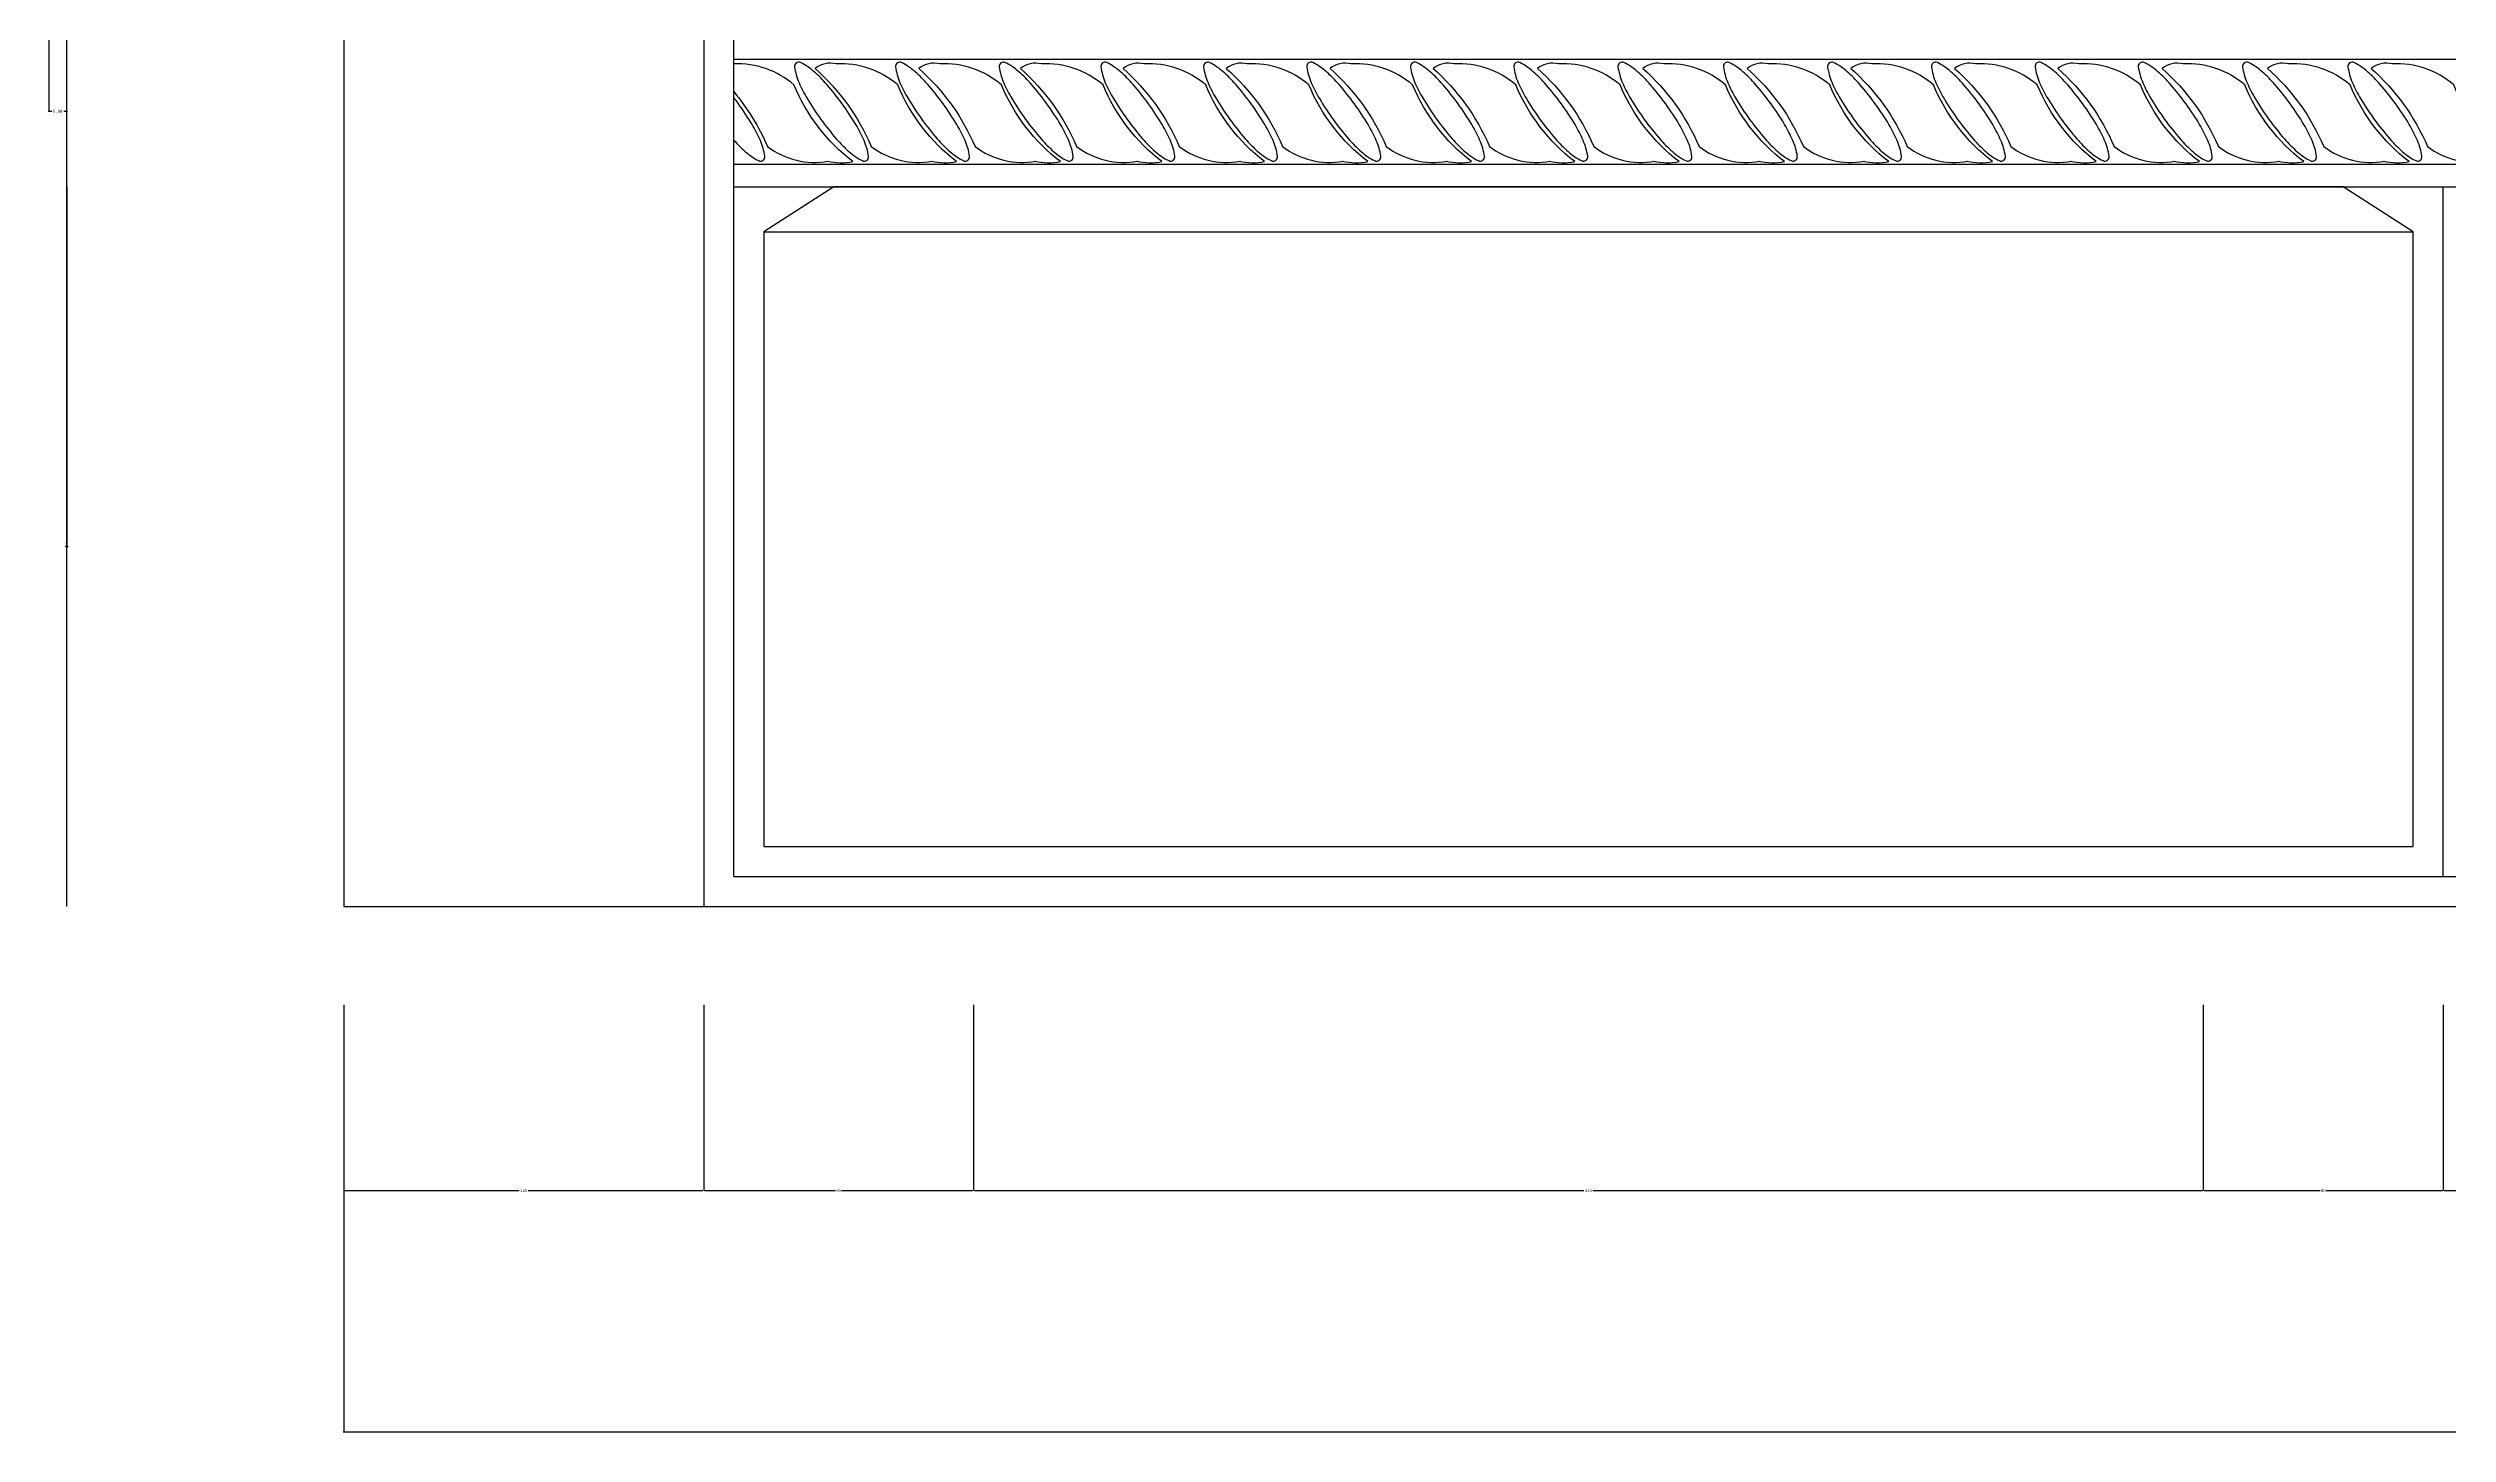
# Model space of a CAD drawing. Header units: metres. Extents: x 394 to 3676, y 649 to 5271.
# Drawn here: x 550 to 1350, y 1830 to 2292 of the extents above; entities that cross this region are included whole.
import ezdxf

# ---------------------------------------------------------------- set-up
doc = ezdxf.new("R2010")
doc.units = ezdxf.units.M
for name, color, linetype in [('3', 3, 'Continuous'), ('4', 4, 'Continuous'), ('7', 7, 'Continuous'), ('BH', 3, 'Continuous'), ('DIM', 3, 'Continuous')]:
    doc.layers.add(name, color=color, linetype=linetype)
doc.dimstyles.get("Standard").update_dxf_attribs({"dimtxt": 2.5, "dimasz": 2.5, "dimexe": 1.25, "dimexo": 0.625, "dimtad": 1, "dimcen": 2.5, "dimazin": 3, "dimtfac": 1, "dimtmove": 0, "dimatfit": 3})

# ---------------------------------------------------------------- blocks, each defined once
blk = doc.blocks.new('*D18')
for p, q in [((550.14, 5104.64), (550.14, 3555.08)), ((550.39, 3555.08), (551.13, 3555.08)), ((555.13, 3555.08), (555.87, 3555.08)), ((556.12, 2005.52), (556.12, 3555.08))]:
    blk.add_line(p, q)
at = {"layer": 'Defpoints'}
for p in [(550.14, 5104.64), (550.14, 3555.08), (556.12, 2005.52)]:
    blk.add_point(p, dxfattribs=at)
at = {"layer": 'DIM', "insert": (553.13, 3555.08), "char_height": 1, "attachment_point": 5}
blk.add_mtext('3100', dxfattribs=at)
blk = doc.blocks.new('*D19')
for p, q in [((858.51, 1972.72), (858.51, 1910.83)), ((1268.51, 1972.72), (1268.51, 1910.83)), ((858.76, 1910.83), (1062.01, 1910.83)), ((1065.01, 1910.83), (1268.26, 1910.83))]:
    blk.add_line(p, q)
at = {"layer": 'Defpoints'}
for p in [(858.51, 1972.72), (1268.51, 1972.72), (858.51, 1910.83)]:
    blk.add_point(p, dxfattribs=at)
at = {"layer": 'DIM', "insert": (1063.51, 1910.83), "char_height": 1, "attachment_point": 5}
blk.add_mtext('410', dxfattribs=at)
blk = doc.blocks.new('*D21')
for p, q in [((648.51, 1972.72), (648.51, 1830.35)), ((2088.51, 1972.72), (2088.51, 1830.35)), ((1366.51, 1830.35), (648.26, 1830.35)), ((2088.76, 1830.35), (1370.51, 1830.35))]:
    blk.add_line(p, q)
at = {"layer": 'Defpoints'}
for p in [(648.51, 1972.72), (2088.51, 1972.72), (2088.51, 1830.35)]:
    blk.add_point(p, dxfattribs=at)
at = {"layer": 'DIM', "insert": (1368.51, 1830.35), "char_height": 1, "attachment_point": 5}
blk.add_mtext('1440', dxfattribs=at)
blk = doc.blocks.new('*D23')
for p, q in [((550.14, 2295.58), (550.14, 2270.58)), ((551.13, 2270.58), (549.89, 2270.58)), ((556.37, 2270.58), (555.13, 2270.58)), ((556.12, 2245.58), (556.12, 2270.58))]:
    blk.add_line(p, q)
at = {"layer": 'Defpoints'}
for p in [(550.14, 2295.58), (556.12, 2270.58), (556.12, 2245.58)]:
    blk.add_point(p, dxfattribs=at)
at = {"layer": 'DIM', "insert": (553.13, 2270.58), "char_height": 1, "attachment_point": 5}
blk.add_mtext('5,98', dxfattribs=at)
blk = doc.blocks.new('*D24')
for p, q in [((556.12, 2245.58), (556.12, 2125.55)), ((555.87, 2125.55), (555.62, 2125.55)), ((556.12, 2005.52), (556.12, 2125.55)), ((556.12, 2125.55), (556.12, 2125.55)), ((556.37, 2125.55), (556.62, 2125.55))]:
    blk.add_line(p, q)
at = {"layer": 'Defpoints'}
for p in [(556.12, 2245.58), (556.12, 2125.55), (556.12, 2005.52)]:
    blk.add_point(p, dxfattribs=at)
at = {"layer": 'DIM', "insert": (556.12, 2126.675), "char_height": 1, "attachment_point": 5}
blk.add_mtext('0', dxfattribs=at)
blk = doc.blocks.new('*D25')
for p, q in [((648.51, 1972.72), (648.51, 1910.83)), ((768.51, 1972.72), (768.51, 1910.83)), ((648.76, 1910.83), (707.01, 1910.83)), ((710.01, 1910.83), (768.26, 1910.83))]:
    blk.add_line(p, q)
at = {"layer": 'Defpoints'}
for p in [(648.51, 1972.72), (768.51, 1972.72), (648.51, 1910.83)]:
    blk.add_point(p, dxfattribs=at)
at = {"layer": 'DIM', "insert": (708.51, 1910.83), "char_height": 1, "attachment_point": 5}
blk.add_mtext('120', dxfattribs=at)
blk = doc.blocks.new('*D26')
for p, q in [((768.51, 1972.72), (768.51, 1910.83)), ((858.51, 1972.72), (858.51, 1910.83)), ((768.76, 1910.83), (812.51, 1910.83)), ((814.51, 1910.83), (858.26, 1910.83))]:
    blk.add_line(p, q)
at = {"layer": 'Defpoints'}
for p in [(768.51, 1972.72), (858.51, 1972.72), (768.51, 1910.83)]:
    blk.add_point(p, dxfattribs=at)
at = {"layer": 'DIM', "insert": (813.51, 1910.83), "char_height": 1, "attachment_point": 5}
blk.add_mtext('90', dxfattribs=at)
blk = doc.blocks.new('*D31')
for p, q in [((1348.51, 1972.72), (1348.51, 1910.83)), ((1388.51, 1972.72), (1388.51, 1910.83)), ((1348.76, 1910.83), (1367.51, 1910.83)), ((1369.51, 1910.83), (1388.26, 1910.83))]:
    blk.add_line(p, q)
at = {"layer": 'Defpoints'}
for p in [(1348.51, 1972.72), (1388.51, 1972.72), (1348.51, 1910.83)]:
    blk.add_point(p, dxfattribs=at)
at = {"layer": 'DIM', "insert": (1368.51, 1910.83), "char_height": 1, "attachment_point": 5}
blk.add_mtext('40', dxfattribs=at)
blk = doc.blocks.new('*D32')
for p, q in [((1268.51, 1972.72), (1268.51, 1910.83)), ((1348.51, 1972.72), (1348.51, 1910.83)), ((1268.76, 1910.83), (1307.51, 1910.83)), ((1309.51, 1910.83), (1348.26, 1910.83))]:
    blk.add_line(p, q)
at = {"layer": 'Defpoints'}
for p in [(1268.51, 1972.72), (1348.51, 1972.72), (1268.51, 1910.83)]:
    blk.add_point(p, dxfattribs=at)
at = {"layer": 'DIM', "insert": (1308.51, 1910.83), "char_height": 1, "attachment_point": 5}
blk.add_mtext('80', dxfattribs=at)

msp = doc.modelspace()

# ---------------------------------------------------------------- linework, layer by layer
at = {"layer": '3'}
for p, q in [((778.51, 2015.52), (778.51, 4255.52)), ((788.51, 2230.52), (1338.51, 2230.52)), ((778.51, 2015.52), (1958.51, 2015.52))]:
    msp.add_line(p, q, dxfattribs=at)
at = {"layer": '4'}
msp.add_lwpolyline([(648.51, 2005.52), (2088.51, 2005.52), (2088.51, 4969.23, 0.19), (648.51, 4969.23), (648.51, 2005.52)], format="xyb", close=True, dxfattribs=at)
msp.add_lwpolyline([(1968.51, 2005.52), (1968.51, 4885.52, 0.17), (768.51, 4885.52), (768.51, 2005.52)], format="xyb", dxfattribs=at)
at = {"layer": '7'}
for p, q in [((778.51, 2245.52), (1958.51, 2245.52)), ((1348.51, 2015.52), (1348.51, 2245.52))]:
    msp.add_line(p, q, dxfattribs=at)
msp.add_lwpolyline([(811.89, 2245.52), (788.51, 2230.52), (788.51, 2025.52), (1338.51, 2025.52), (1338.51, 2230.52), (1315.14, 2245.52)], close=True, dxfattribs=at)
at = {"layer": 'BH'}
for p, q in [((778.51, 2288.02), (1958.51, 2288.02)), ((1344.49, 2288.02), (1348.86, 2288.02)), ((778.51, 2253.05), (1356.01, 2253.05))]:
    msp.add_line(p, q, dxfattribs=at)
for points in [[(809.77, 2254.03, 0.1), (818.26, 2253.88, -0.13), (798.6, 2279.49, 0.19), (778.51, 2286.51, 0.19)], [(844.36, 2254.03, 0.1), (852.85, 2253.88, -0.13), (833.19, 2279.49, 0.19), (812.63, 2286.48, 0.23), (805.63, 2284.99, -0.11), (824.4, 2258.94, 0.21), (844.65, 2254.03)], [(878.95, 2254.03, 0.1), (887.44, 2253.88, -0.13), (867.78, 2279.49, 0.19), (847.22, 2286.48, 0.23), (840.22, 2284.99, -0.11), (858.99, 2258.94, 0.21), (879.24, 2254.03)], [(912.82, 2254.03, 0.1), (921.31, 2253.88, -0.13), (901.65, 2279.49, 0.19), (881.1, 2286.48, 0.23), (874.1, 2284.99, -0.11), (892.86, 2258.94, 0.21), (913.12, 2254.03)], [(947.05, 2254.03, 0.1), (955.54, 2253.88, -0.13), (935.88, 2279.49, 0.19), (915.33, 2286.48, 0.23), (908.33, 2284.99, -0.11), (927.09, 2258.94, 0.21), (947.35, 2254.03)], [(981.46, 2254.03, 0.1), (989.95, 2253.88, -0.13), (970.29, 2279.49, 0.19), (949.74, 2286.48, 0.23), (942.74, 2284.99, -0.11), (961.51, 2258.94, 0.21), (981.76, 2254.03)], [(1016.05, 2254.03, 0.1), (1024.54, 2253.88, -0.13), (1004.88, 2279.49, 0.19), (984.33, 2286.48, 0.23), (977.33, 2284.99, -0.11), (996.1, 2258.94, 0.21), (1016.35, 2254.03)], [(1050.46, 2254.03, 0.1), (1058.95, 2253.88, -0.13), (1039.29, 2279.49, 0.19), (1018.74, 2286.48, 0.23), (1011.74, 2284.99, -0.11), (1030.51, 2258.94, 0.21), (1050.76, 2254.03)], [(1085.23, 2254.03, 0.1), (1093.72, 2253.88, -0.13), (1074.06, 2279.49, 0.19), (1053.51, 2286.48, 0.23), (1046.51, 2284.99, -0.11), (1065.28, 2258.94, 0.21), (1085.53, 2254.03)], [(1120.36, 2254.03, 0.1), (1128.85, 2253.88, -0.13), (1109.19, 2279.49, 0.19), (1088.64, 2286.48, 0.23), (1081.64, 2284.99, -0.11), (1100.4, 2258.94, 0.21), (1120.66, 2254.03)], [(1155.13, 2254.03, 0.1), (1163.62, 2253.88, -0.13), (1143.96, 2279.49, 0.19), (1123.41, 2286.48, 0.23), (1116.41, 2284.99, -0.11), (1135.17, 2258.94, 0.21), (1155.43, 2254.03)], [(1189.72, 2254.03, 0.1), (1198.21, 2253.88, -0.13), (1178.55, 2279.49, 0.19), (1158, 2286.48, 0.23), (1151, 2284.99, -0.11), (1169.76, 2258.94, 0.21), (1190.02, 2254.03)], [(1224.31, 2254.03, 0.1), (1232.8, 2253.88, -0.13), (1213.14, 2279.49, 0.19), (1192.59, 2286.48, 0.23), (1185.59, 2284.99, -0.11), (1204.35, 2258.94, 0.21), (1224.61, 2254.03)], [(1258.72, 2254.03, 0.1), (1267.21, 2253.88, -0.13), (1247.55, 2279.49, 0.19), (1227, 2286.48, 0.23), (1220, 2284.99, -0.11), (1238.77, 2258.94, 0.21), (1259.02, 2254.03)], [(1293.49, 2254.03, 0.1), (1301.98, 2253.88, -0.13), (1282.32, 2279.49, 0.19), (1261.77, 2286.48, 0.23), (1254.77, 2284.99, -0.11), (1273.54, 2258.94, 0.21), (1293.79, 2254.03)], [(1328.62, 2254.03, 0.1), (1337.11, 2253.88, -0.13), (1317.45, 2279.49, 0.19), (1296.9, 2286.48, 0.23), (1289.9, 2284.99, -0.11), (1308.66, 2258.94, 0.21), (1328.92, 2254.03)], [(1363.21, 2254.03, 0.1), (1371.7, 2253.88, -0.13), (1352.04, 2279.49, 0.19), (1331.49, 2286.48, 0.23), (1324.49, 2284.99, -0.11), (1343.25, 2258.94, 0.21), (1363.51, 2254.03)], [(778.51, 2277.25, -0.07), (789.81, 2258.94, 0.21), (810.06, 2254.03)], [(778.51, 2261.08, 0.03), (782.35, 2257.25, 0.07), (786.89, 2254.21, 0.28), (788.32, 2254.33, 0.28), (788.88, 2255.65, 0.07), (787.4, 2260.91, 0.03), (784.67, 2266.23, 0.02), (780.12, 2273.14, 0.01), (778.51, 2275.29, 0.01)]]:
    msp.add_lwpolyline(points, format="xyb", dxfattribs=at)
for points in [[(822.91, 2254.33, 0.28), (823.47, 2255.65, 0.07), (821.99, 2260.91, 0.03), (819.26, 2266.23, 0.02), (814.71, 2273.14, 0.02), (809.56, 2279.61, 0.03), (805.35, 2283.86, 0.07), (800.81, 2286.9, 0.28), (799.38, 2286.78, 0.28), (798.82, 2285.46, 0.07), (800.3, 2280.2, 0.03), (803.03, 2274.88, 0.02), (807.58, 2267.97, 0.02), (812.73, 2261.5, 0.03), (816.94, 2257.25, 0.07), (821.48, 2254.21, 0.28)], [(856.57, 2254.33, 0.28), (857.13, 2255.65, 0.07), (855.65, 2260.91, 0.03), (852.92, 2266.23, 0.02), (848.37, 2273.14, 0.02), (843.22, 2279.61, 0.03), (839.01, 2283.86, 0.07), (834.47, 2286.9, 0.28), (833.04, 2286.78, 0.28), (832.48, 2285.46, 0.07), (833.96, 2280.2, 0.03), (836.69, 2274.88, 0.02), (841.23, 2267.97, 0.02), (846.39, 2261.5, 0.03), (850.6, 2257.25, 0.07), (855.14, 2254.21, 0.28)], [(891.16, 2254.33, 0.28), (891.72, 2255.65, 0.07), (890.24, 2260.91, 0.03), (887.51, 2266.23, 0.02), (882.96, 2273.14, 0.02), (877.81, 2279.61, 0.03), (873.6, 2283.86, 0.07), (869.06, 2286.9, 0.28), (867.63, 2286.78, 0.28), (867.07, 2285.46, 0.07), (868.55, 2280.2, 0.03), (871.28, 2274.88, 0.02), (875.82, 2267.97, 0.02), (880.98, 2261.5, 0.03), (885.19, 2257.25, 0.07), (889.73, 2254.21, 0.28)], [(925.03, 2254.33, 0.28), (925.6, 2255.65, 0.07), (924.11, 2260.91, 0.03), (921.38, 2266.23, 0.02), (916.84, 2273.14, 0.02), (911.68, 2279.61, 0.03), (907.47, 2283.86, 0.07), (902.93, 2286.9, 0.28), (901.5, 2286.78, 0.28), (900.94, 2285.46, 0.07), (902.42, 2280.2, 0.03), (905.15, 2274.88, 0.02), (909.7, 2267.97, 0.02), (914.85, 2261.5, 0.03), (919.06, 2257.25, 0.07), (923.6, 2254.21, 0.28)], [(959.26, 2254.33, 0.28), (959.83, 2255.65, 0.07), (958.34, 2260.91, 0.03), (955.61, 2266.23, 0.02), (951.07, 2273.14, 0.02), (945.91, 2279.61, 0.03), (941.7, 2283.86, 0.07), (937.16, 2286.9, 0.28), (935.73, 2286.78, 0.28), (935.17, 2285.46, 0.07), (936.66, 2280.2, 0.03), (939.38, 2274.88, 0.02), (943.93, 2267.97, 0.02), (949.08, 2261.5, 0.03), (953.3, 2257.25, 0.07), (957.83, 2254.21, 0.28)], [(993.68, 2254.33, 0.28), (994.24, 2255.65, 0.07), (992.75, 2260.91, 0.03), (990.02, 2266.23, 0.02), (985.48, 2273.14, 0.02), (980.33, 2279.61, 0.03), (976.11, 2283.86, 0.07), (971.58, 2286.9, 0.28), (970.14, 2286.78, 0.28), (969.58, 2285.46, 0.07), (971.07, 2280.2, 0.03), (973.8, 2274.88, 0.02), (978.34, 2267.97, 0.02), (983.49, 2261.5, 0.03), (987.71, 2257.25, 0.07), (992.24, 2254.21, 0.28)], [(1028.27, 2254.33, 0.28), (1028.83, 2255.65, 0.07), (1027.34, 2260.91, 0.03), (1024.61, 2266.23, 0.02), (1020.07, 2273.14, 0.02), (1014.92, 2279.61, 0.03), (1010.7, 2283.86, 0.07), (1006.17, 2286.9, 0.28), (1004.73, 2286.78, 0.28), (1004.17, 2285.46, 0.07), (1005.66, 2280.2, 0.03), (1008.39, 2274.88, 0.02), (1012.93, 2267.97, 0.02), (1018.08, 2261.5, 0.03), (1022.3, 2257.25, 0.07), (1026.84, 2254.21, 0.28)], [(1062.68, 2254.33, 0.28), (1063.24, 2255.65, 0.07), (1061.75, 2260.91, 0.03), (1059.03, 2266.23, 0.02), (1054.48, 2273.14, 0.02), (1049.33, 2279.61, 0.03), (1045.12, 2283.86, 0.07), (1040.58, 2286.9, 0.28), (1039.15, 2286.78, 0.28), (1038.58, 2285.46, 0.07), (1040.07, 2280.2, 0.03), (1042.8, 2274.88, 0.02), (1047.34, 2267.97, 0.02), (1052.5, 2261.5, 0.03), (1056.71, 2257.25, 0.07), (1061.25, 2254.21, 0.28)], [(1097.45, 2254.33, 0.28), (1098.01, 2255.65, 0.07), (1096.52, 2260.91, 0.03), (1093.8, 2266.23, 0.02), (1089.25, 2273.14, 0.02), (1084.1, 2279.61, 0.03), (1079.88, 2283.86, 0.07), (1075.35, 2286.9, 0.28), (1073.91, 2286.78, 0.28), (1073.35, 2285.46, 0.07), (1074.84, 2280.2, 0.03), (1077.57, 2274.88, 0.02), (1082.11, 2267.97, 0.02), (1087.27, 2261.5, 0.03), (1091.48, 2257.25, 0.07), (1096.02, 2254.21, 0.28)], [(1132.57, 2254.33, 0.28), (1133.14, 2255.65, 0.07), (1131.65, 2260.91, 0.03), (1128.92, 2266.23, 0.02), (1124.38, 2273.14, 0.02), (1119.22, 2279.61, 0.03), (1115.01, 2283.86, 0.07), (1110.47, 2286.9, 0.28), (1109.04, 2286.78, 0.28), (1108.48, 2285.46, 0.07), (1109.97, 2280.2, 0.03), (1112.69, 2274.88, 0.02), (1117.24, 2267.97, 0.02), (1122.39, 2261.5, 0.03), (1126.6, 2257.25, 0.07), (1131.14, 2254.21, 0.28)], [(1167.34, 2254.33, 0.28), (1167.91, 2255.65, 0.07), (1166.42, 2260.91, 0.03), (1163.69, 2266.23, 0.02), (1159.15, 2273.14, 0.02), (1153.99, 2279.61, 0.03), (1149.78, 2283.86, 0.07), (1145.24, 2286.9, 0.28), (1143.81, 2286.78, 0.28), (1143.25, 2285.46, 0.07), (1144.73, 2280.2, 0.03), (1147.46, 2274.88, 0.02), (1152.01, 2267.97, 0.02), (1157.16, 2261.5, 0.03), (1161.37, 2257.25, 0.07), (1165.91, 2254.21, 0.28)], [(1201.93, 2254.33, 0.28), (1202.5, 2255.65, 0.07), (1201.01, 2260.91, 0.03), (1198.28, 2266.23, 0.02), (1193.74, 2273.14, 0.02), (1188.58, 2279.61, 0.03), (1184.37, 2283.86, 0.07), (1179.83, 2286.9, 0.28), (1178.4, 2286.78, 0.28), (1177.84, 2285.46, 0.07), (1179.33, 2280.2, 0.03), (1182.05, 2274.88, 0.02), (1186.6, 2267.97, 0.02), (1191.75, 2261.5, 0.03), (1195.96, 2257.25, 0.07), (1200.5, 2254.21, 0.28)], [(1236.52, 2254.33, 0.28), (1237.09, 2255.65, 0.07), (1235.6, 2260.91, 0.03), (1232.87, 2266.23, 0.02), (1228.33, 2273.14, 0.02), (1223.17, 2279.61, 0.03), (1218.96, 2283.86, 0.07), (1214.42, 2286.9, 0.28), (1212.99, 2286.78, 0.28), (1212.43, 2285.46, 0.07), (1213.92, 2280.2, 0.03), (1216.64, 2274.88, 0.02), (1221.19, 2267.97, 0.02), (1226.34, 2261.5, 0.03), (1230.56, 2257.25, 0.07), (1235.09, 2254.21, 0.28)], [(1270.94, 2254.33, 0.28), (1271.5, 2255.65, 0.07), (1270.01, 2260.91, 0.03), (1267.28, 2266.23, 0.02), (1262.74, 2273.14, 0.02), (1257.59, 2279.61, 0.03), (1253.37, 2283.86, 0.07), (1248.84, 2286.9, 0.28), (1247.4, 2286.78, 0.28), (1246.84, 2285.46, 0.07), (1248.33, 2280.2, 0.03), (1251.06, 2274.88, 0.02), (1255.6, 2267.97, 0.02), (1260.75, 2261.5, 0.03), (1264.97, 2257.25, 0.07), (1269.5, 2254.21, 0.28)], [(1305.71, 2254.33, 0.28), (1306.27, 2255.65, 0.07), (1304.78, 2260.91, 0.03), (1302.05, 2266.23, 0.02), (1297.51, 2273.14, 0.02), (1292.35, 2279.61, 0.03), (1288.14, 2283.86, 0.07), (1283.6, 2286.9, 0.28), (1282.17, 2286.78, 0.28), (1281.61, 2285.46, 0.07), (1283.1, 2280.2, 0.03), (1285.82, 2274.88, 0.02), (1290.37, 2267.97, 0.02), (1295.52, 2261.5, 0.03), (1299.74, 2257.25, 0.07), (1304.27, 2254.21, 0.28)], [(1340.83, 2254.33, 0.28), (1341.4, 2255.65, 0.07), (1339.91, 2260.91, 0.03), (1337.18, 2266.23, 0.02), (1332.64, 2273.14, 0.02), (1327.48, 2279.61, 0.03), (1323.27, 2283.86, 0.07), (1318.73, 2286.9, 0.28), (1317.3, 2286.78, 0.28), (1316.74, 2285.46, 0.07), (1318.22, 2280.2, 0.03), (1320.95, 2274.88, 0.02), (1325.5, 2267.97, 0.02), (1330.65, 2261.5, 0.03), (1334.86, 2257.25, 0.07), (1339.4, 2254.21, 0.28)]]:
    msp.add_lwpolyline(points, format="xyb", close=True, dxfattribs=at)

# ---------------------------------------------------------------- dimensions: what is measured, and where the dimension line sits
at = {"layer": 'DIM'}
dim = msp.add_linear_dim(base=(550.14, 3555.08), p1=(550.14, 5104.64), p2=(556.12, 2005.52), text='3100', dimstyle='Standard', dxfattribs=at)
dim.commit()
dim.dimension.update_dxf_attribs({"geometry": '*D18', "text_midpoint": (553.13, 3555.08)})
for base, p1, p2, picture, middle in [((556.12, 2270.58), (556.12, 2245.58), (550.14, 2295.58), '*D23', (553.13, 2270.58)), ((556.12, 2125.55), (556.12, 2005.52), (556.12, 2245.58), '*D24', (556.12, 2126.675)), ((2088.51, 1830.35), (2088.51, 1972.72), (648.51, 1972.72), '*D21', (1368.51, 1830.35)), ((648.51, 1910.83), (648.51, 1972.72), (768.51, 1972.72), '*D25', (708.51, 1910.83)), ((768.51, 1910.83), (768.51, 1972.72), (858.51, 1972.72), '*D26', (813.51, 1910.83)), ((858.51, 1910.83), (858.51, 1972.72), (1268.51, 1972.72), '*D19', (1063.51, 1910.83)), ((1268.51, 1910.83), (1268.51, 1972.72), (1348.51, 1972.72), '*D32', (1308.51, 1910.83)), ((1348.51, 1910.83), (1348.51, 1972.72), (1388.51, 1972.72), '*D31', (1368.51, 1910.83))]:
    dim = msp.add_linear_dim(base=base, p1=p1, p2=p2, dimstyle='Standard', dxfattribs=at)
    dim.commit()
    dim.dimension.update_dxf_attribs({"geometry": picture, "text_midpoint": middle})

doc.saveas('drawing.dxf')
